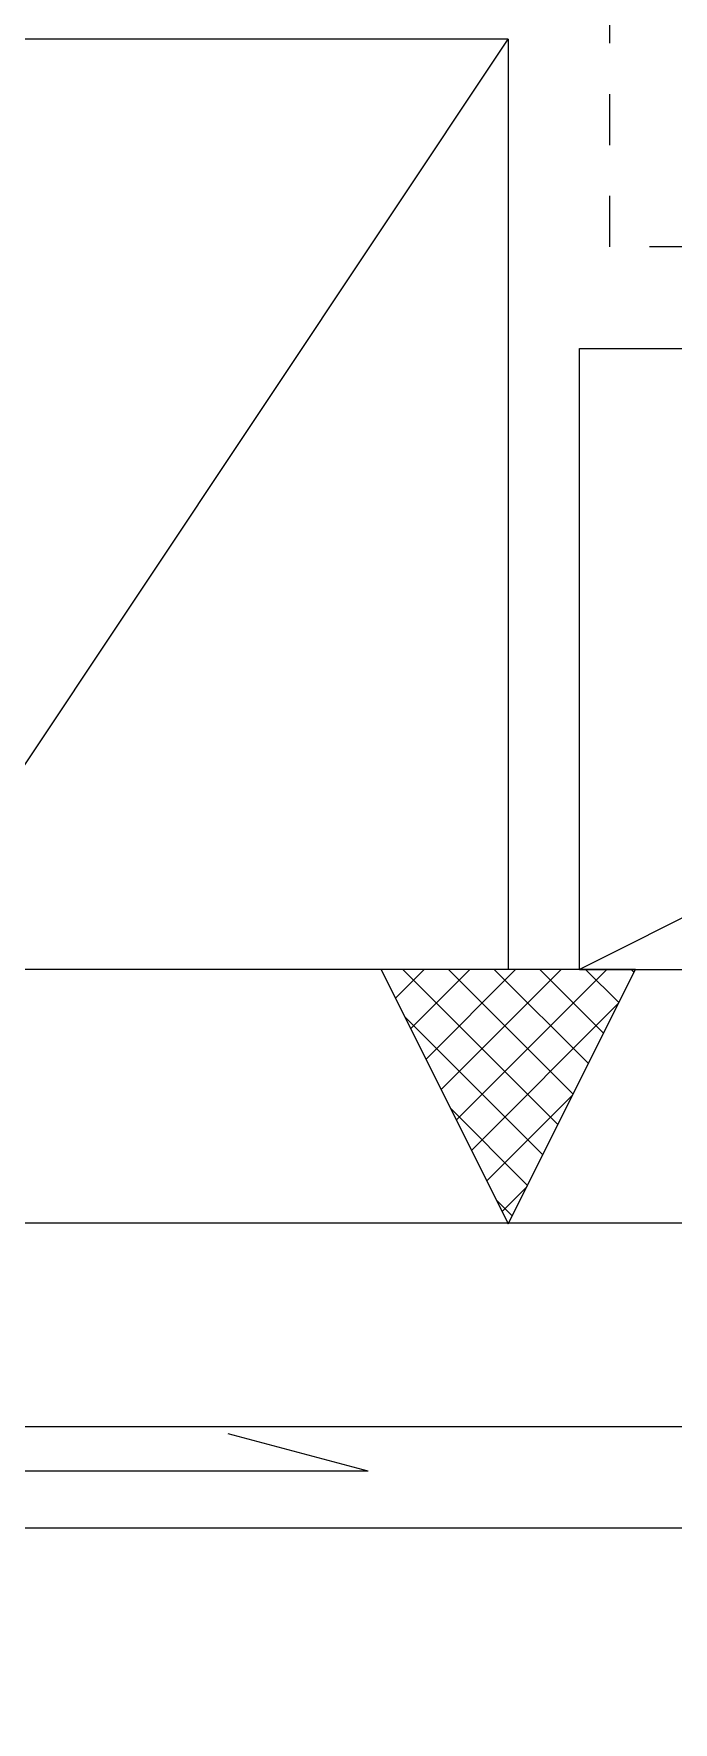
# Model space of a CAD drawing. Header units: millimetres. Extents: x 0 to 79600, y 0 to 55400.
# Drawn here: x 41271 to 41900, y 29911 to 31570 of the extents above; entities that cross this region are included whole.
import ezdxf

# ---------------------------------------------------------------- set-up
doc = ezdxf.new("R2010")
doc.units = ezdxf.units.MM
doc.header["$LTSCALE"] = 50
doc.linetypes.add('JIS_02_1.0', pattern=[2, 1, -1])
for name, color, linetype in [('ANCHOR', 1, 'Continuous'), ('ASHIBA', 230, 'Continuous'), ('CURE', 104, 'JIS_02_1.0'), ('kutai', 7, 'Continuous'), ('kutai3', 253, 'Continuous')]:
    doc.layers.add(name, color=color, linetype=linetype)

msp = doc.modelspace()

# ---------------------------------------------------------------- hatches: boundary and pattern name
at = {"layer": 'ANCHOR'}
h = msp.add_hatch(dxfattribs=at)
h.set_pattern_fill('ANSI37', color=256, scale=10, angle=540, style=0)
h.set_pattern_definition([(225, (261728.04, 64518.65), (22.4506403, -22.4506403), []), (315, (261728.04, 64518.65), (22.4506403, 22.4506403), [])])
h.paths.add_polyline_path([(41737.6, 30401.1), (41862.6, 30651.1), (41612.6, 30651.1)])

# ---------------------------------------------------------------- linework, layer by layer
msp.add_lwpolyline([(41737.6, 30401.1), (41862.6, 30651.1), (41612.6, 30651.1)], close=True, dxfattribs=at)
at = {"layer": 'ASHIBA'}
for points in [[(41737.6, 31565.1), (41127.6, 31565.1), (41127.6, 30651.1), (41737.6, 31565.1), (41737.6, 30651.1), (41127.6, 30651.1)], [(41807.6, 30651.1), (41807.6, 31261.1), (43026.6, 31261.1), (41807.6, 30651.1), (43026.6, 30651.1), (43026.6, 31261.1)]]:
    msp.add_lwpolyline(points, dxfattribs=at)
at = {"layer": 'CURE'}
msp.add_lwpolyline([(31590.6, 16913.1), (47549.6, 16913.1), (47549.6, 21571.1), (47859.6, 21571.1), (47859.6, 25299.1), (48163.6, 25299.1), (48163.6, 29837.1), (45469.6, 29837.1), (45469.6, 30404.7), (44353.4, 31051.1), (43126.6, 31051.1), (43126.6, 31361.1), (41837.6, 31361.1), (41837.6, 31665.1), (37569.6, 31665.1), (37569.6, 32852.1), (36592.6, 32852.1), (36592.6, 33162.1), (35585.9, 33162.1), (33610.6, 33663.6)], dxfattribs=at)
at = {"layer": 'kutai', "lineweight": 20}
for p, q in [((39790.3, 30402.1), (44509.6, 30402.1)), ((36609.6, 30202.1), (44309.6, 30202.1)), ((44309.6, 30102.1), (36609.6, 30102.1))]:
    msp.add_line(p, q, dxfattribs=at)
at = {"layer": 'kutai3'}
for q in [(41462.1, 30194.8), (40921.5, 30157.9)]:
    msp.add_line((41599.8, 30157.9), q, dxfattribs=at)

doc.saveas('drawing.dxf')
